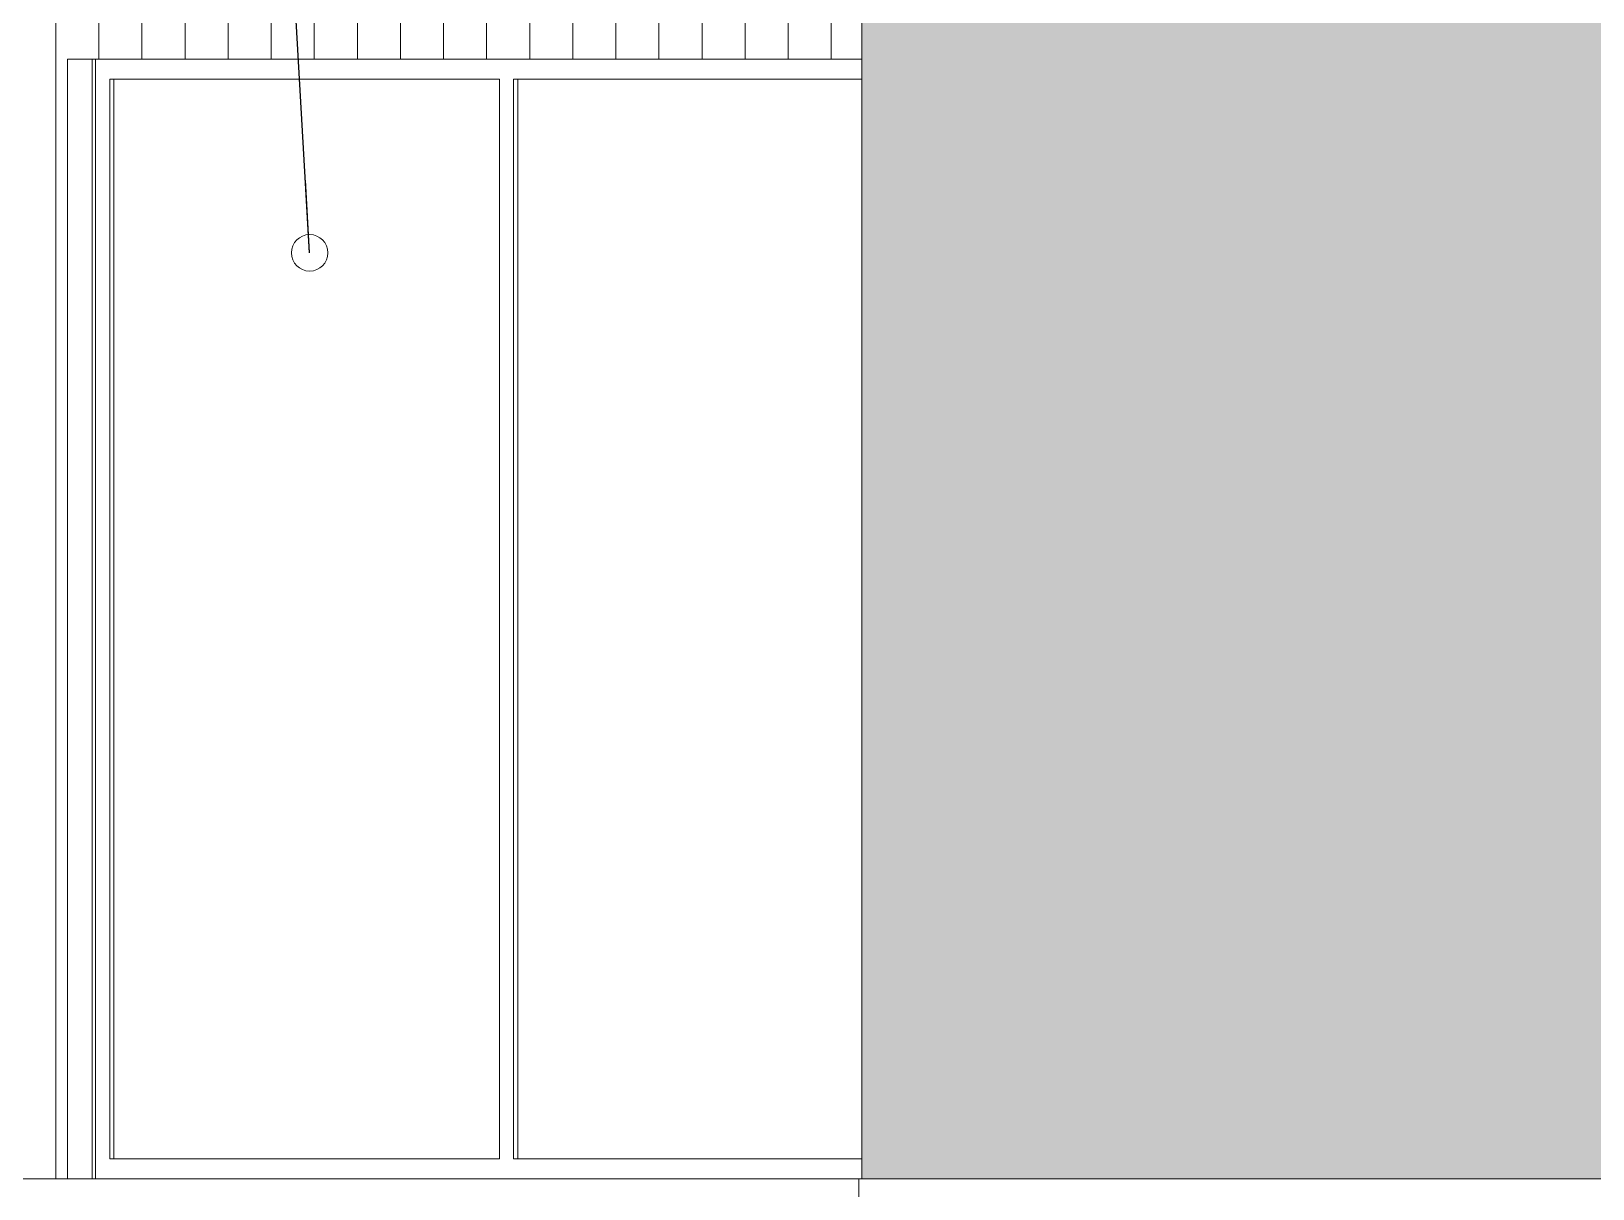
# Model space of a CAD drawing. Header units: millimetres. Extents: x -280990 to -136866, y -15139 to 7194.
# Drawn here: x -169348 to -165442, y 1189 to 4083 of the extents above; entities that cross this region are included whole.
import ezdxf

# ---------------------------------------------------------------- set-up
doc = ezdxf.new("R2010")
doc.units = ezdxf.units.MM
doc.header["$MEASUREMENT"] = 0
for name, color, linetype, lineweight in [('Annotation - Label_Pen_No__1', 7, 'Continuous', 13), ('New_2D Drafting - General_Pen_No__1', 7, 'Continuous', 13), ('New_2D Drafting - General_Pen_No__18', 9, 'Continuous', 15), ('New_ARCHICAD Windows_Pen_No__1', 7, 'Continuous', 13), ('New_Structural - Bearing_Pen_No__1', 7, 'Continuous', 13)]:
    doc.layers.add(name, color=color, linetype=linetype, lineweight=lineweight)
doc.layers.add('New_Structural - Bearing', color=7, linetype='Continuous')
doc.dimstyles.new('GENERATED_STYLE__2', dxfattribs={"dimtxt": 0.18, "dimasz": 182.4, "dimexe": 0.18, "dimexo": 0.0625, "dimgap": 0, "dimtad": 0, "dimtih": 1, "dimtoh": 1, "dimdec": 4, "dimzin": 0, "dimdsep": 46, "dimcen": 0.09, "dimadec": 0, "dimazin": 0, "dimtfac": 1, "dimtdec": 4, "dimtmove": 0, "dimatfit": 3, "dimldrblk": 'ARROWHEAD_1', "dimfxl": 0, "dimtolj": 1, "dimtzin": 0, "dimarcsym": 0})

# ---------------------------------------------------------------- blocks, each defined once
blk = doc.blocks.new('ARROWHEAD_1')
at = {"color": 0, "linetype": 'Continuous', "lineweight": 0}
blk.add_line((0, 0), (-1, 0), dxfattribs=at)
blk.add_circle((0, 0), 0.25, dxfattribs=at)

msp = doc.modelspace()

# ---------------------------------------------------------------- hatches: boundary and pattern name
at = {"layer": 'New_2D Drafting - General_Pen_No__18', "linetype": 'Continuous', "lineweight": 15}
msp.add_hatch(color=9, dxfattribs=at).paths.add_polyline_path([(-167270.0815, 1222.0463), (-167270.0815, 1213.5462), (-167198.5828, 1213.5462), (-164626.2995, 1213.5462), (-164626.2995, 4013.5463), (-164623.0332, 4013.5463), (-164623.0332, 4413.5462), (-163622.9603, 4413.5462), (-163622.9601, 5103.5463), (-156725.5452, 5103.5463), (-156725.5452, 5033.5462), (-156725.5452, 4413.5462), (-156608.3593, 4413.5462), (-156608.3593, 5103.5463), (-156608.3593, 5643.5462), (-167270.0815, 5643.5463)])
at = {"layer": 'New_Structural - Bearing', "linetype": 'Continuous', "lineweight": 0, "true_color": 0x000000}
h = msp.add_hatch(dxfattribs=at)
h.set_pattern_fill('Plank_Floor_vert_0003', color=18, style=0, pattern_type=2)
h.set_pattern_definition([(90, (23356.84, 1213.55), (-107.74225, 0), [])])
h.paths.add_polyline_path([(-167270.0815, 5033.5462), (-171492.2114, 5033.5462), (-171492.2114, 1213.5462), (-169257.2684, 1213.5463), (-169257.2684, 4013.5462), (-167270.0815, 4013.5463)])
h = msp.add_hatch(dxfattribs=at)
h.set_pattern_fill('Plank_Floor_vert_0003', color=18, style=0, pattern_type=2)
h.set_pattern_definition([(90, (352204.07, 1213.55), (107.217568, 0), [])])
h.paths.add_polyline_path([(-169257.2685, 4013.5462), (-169257.2685, 1213.5462), (-169186.7306, 1213.5462), (-169186.7306, 1263.5462), (-169186.7306, 3963.5463), (-169186.7306, 4013.5462)])

# ---------------------------------------------------------------- linework, layer by layer
at = {"layer": 'New_2D Drafting - General_Pen_No__1', "color": 7, "linetype": 'Continuous', "lineweight": 13, "flags": 128}
msp.add_lwpolyline([(-167270.0815, 1222.0463), (-167270.0815, 1213.5462), (-167198.5828, 1213.5462), (-164626.2995, 1213.5462), (-164626.2995, 4013.5463), (-164623.0332, 4013.5463), (-164623.0332, 4413.5462), (-163622.9603, 4413.5462), (-163622.9601, 5103.5463), (-156725.5452, 5103.5463), (-156725.5452, 5033.5462), (-156725.5452, 4413.5462), (-156608.3593, 4413.5462), (-156608.3593, 5103.5463), (-156608.3593, 5643.5462), (-167270.0815, 5643.5463)], close=True, dxfattribs=at)
at = {"layer": 'New_ARCHICAD Windows_Pen_No__1', "color": 7, "linetype": 'Continuous', "lineweight": 13}
for p, q in [((-169257.2685, 4013.5462), (-167270.0815, 4013.5462)), ((-169257.2685, 1213.5462), (-169257.2685, 4013.5462)), ((-169186.7306, 4013.5462), (-169186.7306, 3963.5462)), ((-169186.7306, 3963.5462), (-169186.7306, 1263.5462)), ((-169151.2891, 1263.5462), (-169151.2891, 3963.5462)), ((-169151.2891, 3963.5462), (-168176.647, 3963.5462)), ((-169140.7084, 3963.5462), (-169140.7084, 1263.5462)), ((-168176.647, 3963.5462), (-168176.647, 1263.5462)), ((-168141.2055, 1263.5462), (-168141.2055, 3963.5462)), ((-168141.2055, 3963.5462), (-167270.0815, 3963.5462)), ((-168130.6248, 3963.5462), (-168130.6248, 1263.5462)), ((-169186.7306, 1263.5462), (-169186.7306, 1213.5462)), ((-168176.647, 1263.5462), (-169151.2891, 1263.5462)), ((-167270.0815, 1263.5462), (-168141.2055, 1263.5462))]:
    msp.add_line(p, q, dxfattribs=at)
at = {"layer": 'New_Structural - Bearing_Pen_No__1', "color": 7, "linetype": 'Continuous', "lineweight": 13}
for p, q in [((-167270.0815, 1213.5462), (-167270.0815, 5643.5462)), ((-171494.0363, 1213.5462), (-167277.707, 1213.5462)), ((-167277.707, 1013.5417), (-167277.707, 1213.5462)), ((-167277.707, 1213.5462), (-164623.0332, 1213.5462))]:
    msp.add_line(p, q, dxfattribs=at)

# ---------------------------------------------------------------- leaders
at = {"layer": 'Annotation - Label_Pen_No__1', "color": 7, "linetype": 'Continuous', "lineweight": 13, "annotation_type": 0, "has_hookline": 1, "hookline_direction": 0, "text_width": 668.2}
msp.add_leader([(-168651.3114, 3529.0042), (-168833.7114, 6658.0916), (-168651.3114, 6658.0916)], dimstyle='GENERATED_STYLE__2', dxfattribs=at)

doc.saveas('drawing.dxf')
